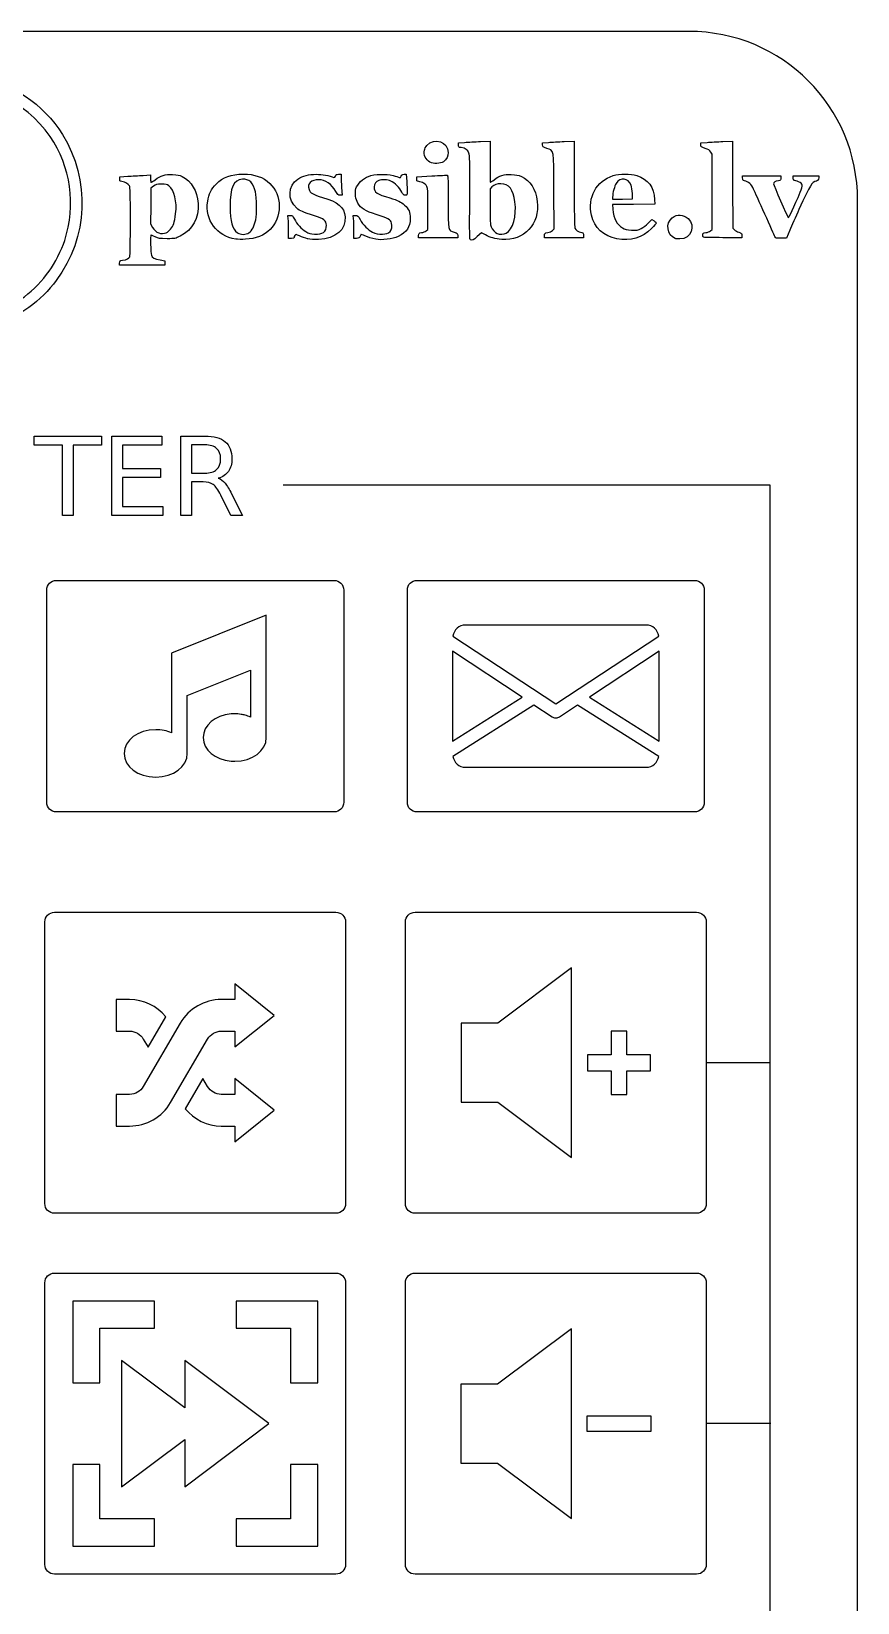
# Model space of a CAD drawing. Extents: x 2 to 90, y 39 to 186.
# Drawn here: x 46.7 to 89.6, y 104.6 to 186.1 of the extents above; entities that cross this region are included whole.
import ezdxf

# ---------------------------------------------------------------- set-up
doc = ezdxf.new("R2010")
doc.units = 0
doc.layers.add('Layer_1', color=7, linetype='CONTINUOUS')

msp = doc.modelspace()

# ---------------------------------------------------------------- linework, layer by layer
at = {"layer": 'Layer_1', "color": 7}
for points in [[(80.800235, 186.050464), (10.90011, 186.050464), (10.90011, 186.050464)], [(68.847378, 180.163484), (68.847378, 180.276106), (69.170442, 180.297806)], [(69.991215, 180.343079), (70.488926, 180.366653), (70.488926, 179.296194)], [(73.213741, 180.167863), (73.213288, 180.276363), (73.518896, 180.297829)], [(74.33967, 180.34279), (74.854836, 180.366286), (74.854836, 178.166075)], [(81.421463, 180.168121), (81.421009, 180.276847), (81.744073, 180.298391)], [(82.563856, 180.342962), (83.060567, 180.365989), (83.070307, 178.111169), (83.080046, 175.856358), (83.161068, 175.770088)], [(81.924941, 175.715323), (82.01472, 175.785965), (82.01472, 177.734151), (82.01472, 179.682337), (81.935713, 179.801016)], [(51.286083, 178.412324), (51.29683, 178.522627), (51.698481, 178.545264)], [(52.493059, 178.591474), (52.885978, 178.615047), (52.885978, 178.420426)], [(62.634393, 178.64485), (62.770317, 178.64485), (62.770493, 178.496415)], [(66.029702, 178.644842), (66.147498, 178.644842), (66.170252, 178.272678)], [(66.688666, 178.412269), (66.699413, 178.522572), (67.467796, 178.565894)], [(83.586387, 178.456535), (83.586387, 178.574996), (84.581791, 178.574996), (85.577194, 178.574996), (85.577194, 178.456637)], [(86.205866, 178.452781), (86.205866, 178.575027), (86.869474, 178.575027), (87.533074, 178.575027), (87.533074, 178.455489)], [(53.037644, 178.029833), (52.903433, 177.921224), (52.894701, 176.999496), (52.885969, 176.077768), (52.993002, 175.891686)], [(62.79333, 177.955046), (62.816, 177.562128), (62.709219, 177.562128)], [(70.584985, 177.989977), (70.488942, 177.898345), (70.488942, 176.97821)], [(73.724877, 175.730536), (73.80867, 175.814324), (73.799098, 177.768411)], [(76.846155, 177.465141), (76.845475, 177.350701), (77.360649, 177.36038), (77.875806, 177.370059), (77.869089, 177.648249), (77.869039, 177.648225)], [(67.170919, 175.710273), (67.25823, 175.776778), (67.268389, 176.824233)], [(79.020357, 177.33281), (79.028753, 177.090621), (77.932328, 177.08141), (76.835903, 177.072199), (76.857817, 176.836254)], [(89.550088, 47.300279), (89.550088, 177.300094)], [(60.023369, 176.33094), (60.001371, 176.514305), (60.124315, 176.514305)], [(63.411197, 176.330995), (63.389199, 176.51436), (63.514258, 176.51436)], [(78.695799, 176.11483), (78.879127, 176.308663), (78.997343, 176.228169)], [(57.988818, 175.614785), (57.98881, 175.614996)], [(60.18564, 175.326807), (60.045929, 175.326807), (60.045702, 175.737195)], [(61.03135, 175.307808), (61.03114, 175.307839)], [(63.569227, 175.326861), (63.433757, 175.326861), (63.43353, 175.737249)], [(68.812467, 175.477661), (68.812467, 175.361792), (67.7996, 175.361792), (66.786732, 175.361792), (66.786724, 175.480026)], [(70.249906, 175.501359), (70.037562, 175.614543), (69.8207, 175.41829)], [(75.343806, 175.480143), (75.343806, 175.361683), (74.330938, 175.361683), (73.318071, 175.361683), (73.318071, 175.479964), (73.317987, 175.480026)], [(77.059591, 175.310024), (77.059339, 175.309946)], [(83.551519, 175.479495), (83.551519, 175.361792), (82.561933, 175.361792)], [(86.029893, 175.745976), (85.866472, 175.344323), (85.581795, 175.334175)], [(53.386777, 174.207671), (53.619399, 174.167159), (53.619399, 174.048504), (53.619399, 173.929848), (52.449357, 173.929848), (51.279316, 173.929848), (51.279349, 174.048964)], [(55.609514, 162.70454), (55.003177, 162.70454), (55.003177, 160.96545), (54.44645, 160.96545), (54.44645, 165.08028), (55.703221, 165.08028)], [(55.003177, 164.62277), (55.003177, 163.16205), (55.703221, 163.16205)], [(55.703221, 164.62277), (55.003177, 164.62277)], [(57.086771, 162.08993), (57.651767, 160.96545), (57.053698, 160.96545), (56.527288, 162.02103)], [(48.000171, 157.600005), (62.399809, 157.600005)], [(66.699804, 157.600005), (81.099958, 157.600005)], [(47.499941, 146.099931), (47.499941, 157.100295)], [(62.900035, 157.100295), (62.900035, 146.099931)], [(66.200093, 146.099931), (66.200093, 157.100295)], [(81.600187, 157.100295), (81.600187, 146.099931)], [(58.88744, 155.79503), (53.970837, 153.8285), (53.970837, 149.69804)], [(58.88744, 149.45621), (58.88744, 155.79503)], [(68.561755, 154.714094), (73.899982, 151.197026), (79.238209, 154.714094)], [(78.588512, 155.284085), (69.211451, 155.284085)], [(54.79027, 148.63459), (54.79027, 151.63512), (58.068005, 152.94611), (58.068005, 150.51747)], [(73.71579, 150.516519), (72.768037, 151.141433), (68.563095, 148.481697)], [(75.031927, 151.140763), (74.084174, 150.516519)], [(79.236869, 148.481697), (75.031927, 151.140763)], [(69.211451, 147.916394), (78.588512, 147.916394)], [(62.399809, 145.60022), (48.000171, 145.60022)], [(81.099958, 145.60022), (66.699804, 145.60022)], [(47.899917, 140.40002), (62.500059, 140.40002)], [(66.600069, 140.40002), (81.200211, 140.40002)], [(47.400207, 125.300167), (47.400207, 139.899793)], [(62.999773, 139.899793), (62.999773, 125.300167)], [(66.09984, 125.300167), (66.09984, 139.899793)], [(81.699922, 139.899793), (81.699922, 125.300167)], [(59.29716, 135.05854), (57.248575, 136.697407), (57.248575, 135.877973), (56.551203, 135.877973)], [(51.800194, 135.877973), (51.102822, 135.877973), (51.102822, 134.239106), (51.800194, 134.239106)], [(52.508023, 133.83259), (52.752786, 133.41295), (53.669954, 134.985025)], [(54.427824, 134.658425), (52.508023, 131.367887)], [(56.551203, 134.239106), (57.248575, 134.239106), (57.248575, 133.419672), (59.29716, 135.05854)], [(53.923573, 130.542051), (55.843374, 133.83259)], [(55.843374, 131.367887), (55.598611, 131.787526), (54.681443, 130.215451)], [(56.551203, 129.322503), (57.248575, 129.322503), (57.248575, 128.503069), (59.29716, 130.141937), (57.248575, 131.780804), (57.248575, 130.961371)], [(51.800194, 130.961371), (51.102822, 130.961371), (51.102822, 129.322503), (51.800194, 129.322503)], [(57.248575, 130.961371), (56.551203, 130.961371)], [(62.500059, 124.799941), (47.899917, 124.799941)], [(81.200211, 124.799941), (66.600069, 124.799941)], [(47.899917, 121.699871), (62.500059, 121.699871)], [(66.600069, 121.699871), (81.200211, 121.699871)], [(47.400207, 106.600018), (47.400207, 121.20016)], [(62.999773, 121.20016), (62.999773, 106.600018)], [(66.09984, 106.600018), (66.09984, 121.20016)], [(81.699922, 121.20016), (81.699922, 106.600018)], [(62.500059, 106.100308), (47.899917, 106.100308)], [(81.200211, 106.100308), (66.600069, 106.100308)]]:
    msp.add_lwpolyline(points, dxfattribs=at)
for points in [[(67.370259, 179.274743)], [(53.701722, 175.61939)], [(57.300232, 175.289612)], [(64.568921, 175.27959)], [(69.476041, 175.24444)], [(71.324745, 175.587566)], [(80.093735, 175.317081)], [(81.549066, 175.385053)], [(85.261251, 175.418392)], [(46.85346, 165.08028), (50.334385, 165.08028), (50.334385, 164.61174), (48.873664, 164.61174), (48.873664, 160.96545), (48.314181, 160.96545), (48.314181, 164.61174), (46.85346, 164.61174)], [(50.874575, 165.08028), (53.476311, 165.08028), (53.476311, 164.61174), (51.431303, 164.61174), (51.431303, 163.39356), (53.390873, 163.39356), (53.390873, 162.92502), (51.431303, 162.92502), (51.431303, 161.43399), (53.525921, 161.43399), (53.525921, 160.96545), (50.874575, 160.96545)], [(56.397752, 162.89471)], [(48.000171, 157.600005)], [(66.699804, 157.600005)], [(78.588512, 155.284085)], [(72.154509, 151.545317), (68.541661, 153.925751), (68.541661, 149.261332)], [(79.258302, 153.925751), (75.645455, 151.545317), (79.258302, 149.261332)], [(47.899917, 140.40002)], [(66.600069, 140.40002)], [(74.719417, 137.516841), (70.895713, 134.648823), (68.983381, 134.648823), (68.983381, 130.551654), (70.895713, 130.551654), (74.719417, 127.683635)], [(52.508023, 133.83259)], [(77.587436, 134.239106), (76.768002, 134.239106), (76.768002, 133.009955), (75.538851, 133.009955), (75.538851, 132.190521), (76.768002, 132.190521), (76.768002, 130.961371), (77.587436, 130.961371), (77.587436, 132.190521), (78.816586, 132.190521), (78.816586, 133.009955), (77.587436, 133.009955)], [(47.899917, 121.699871)], [(66.600069, 121.699871)], [(48.845905, 116.018266), (50.257924, 116.018266), (50.257924, 118.842303), (53.081961, 118.842303), (53.081961, 120.254322), (48.845905, 120.254322)], [(57.318017, 118.842304), (60.142054, 118.842304), (60.142054, 116.018266), (61.554073, 116.018266), (61.554073, 120.254322), (57.318017, 120.254322)], [(74.705762, 118.816841), (70.882058, 115.948823), (68.969726, 115.948823), (68.969726, 111.851654), (70.882058, 111.851654), (74.705762, 108.983635)], [(51.375911, 117.177973), (51.375911, 110.622503), (54.653646, 113.080698), (54.653646, 110.622503), (59.024066, 113.900238), (54.653646, 117.177973), (54.653646, 114.719779)], [(75.525196, 114.309955), (78.830246, 114.309955), (78.830246, 113.490521), (75.525196, 113.490521)], [(50.257924, 111.78221), (48.845905, 111.78221), (48.845905, 107.546153), (53.081961, 107.546153), (53.081961, 108.958172), (50.257924, 108.958172)], [(60.142054, 108.958173), (57.318017, 108.958173), (57.318017, 107.546154), (61.554073, 107.546154), (61.554073, 111.78221), (60.142054, 111.78221)]]:
    msp.add_lwpolyline(points, close=True, dxfattribs=at)
at = {"layer": 'Layer_1', "color": 1}
for points in [[(59.768433, 162.55295), (84.991709, 162.55295), (84.991709, 95.40448), (81.650839, 95.40448)], [(84.997395, 132.60024), (81.701915, 132.60024)], [(85.058527, 113.90023), (81.707871, 113.90023)]]:
    msp.add_lwpolyline(points, dxfattribs=at)
at = {"layer": 'Layer_1', "color": 7}
for points in [[(89.550088, 177.300094), (89.550088, 182.147594), (85.647735, 186.050464), (80.800235, 186.050464)], [(47.675516, 180.607944), (46.386779, 182.475949), (44.125342, 183.493563), (41.908597, 183.202978)], [(43.769979, 183.751263), (45.67659, 183.402525), (47.323872, 182.297814), (48.313617, 180.704174)], [(48.430406, 175.222077), (49.028978, 177.040109), (48.746492, 179.055589), (47.675516, 180.607944)], [(48.313617, 180.704174), (49.778519, 178.345452), (49.653813, 175.385116), (47.995154, 173.143941)], [(67.083575, 179.902061), (67.096841, 179.962634), (67.157125, 180.068348), (67.217375, 180.137015)], [(67.217375, 180.137015), (67.596373, 180.568666), (68.323497, 180.333892), (68.323497, 179.779878)], [(68.990749, 180.027937), (68.857252, 180.049247), (68.847378, 180.058614), (68.847378, 180.163484)], [(69.389083, 179.749014), (69.323762, 179.919929), (69.222489, 179.990875), (68.990749, 180.027937)], [(69.170442, 180.297806), (69.348136, 180.309749), (69.717479, 180.330122), (69.991215, 180.343079)], [(73.429604, 179.989509), (73.227192, 180.055156), (73.214212, 180.06585), (73.213741, 180.167863)], [(73.799098, 177.768411), (73.788015, 180.031364), (73.815806, 179.86425), (73.429604, 179.989509)], [(73.518896, 180.297829), (73.686977, 180.309694), (74.056328, 180.329911), (74.33967, 180.34279)], [(81.639349, 179.989541), (81.434544, 180.055343), (81.421941, 180.065647), (81.421463, 180.168121)], [(81.935713, 179.801016), (81.874338, 179.893178), (81.80816, 179.935291), (81.639349, 179.989541)], [(81.744073, 180.298391), (81.921767, 180.310256), (82.290665, 180.330317), (82.563856, 180.342962)], [(67.370259, 179.274736), (67.153691, 179.392173), (67.030697, 179.661308), (67.083575, 179.902061)], [(68.069155, 179.295273), (67.925683, 179.188981), (67.548843, 179.177905), (67.370259, 179.274743)], [(68.323497, 179.779878), (68.323497, 179.579644), (68.241132, 179.422655), (68.069155, 179.295273)], [(69.435933, 177.426526), (69.4471, 179.396755), (69.44265, 179.608409), (69.389083, 179.749014)], [(70.488926, 179.296194), (70.488926, 178.707436), (70.497322, 178.225727), (70.507397, 178.225727)], [(51.390857, 178.277666), (51.28641, 178.299679), (51.276402, 178.312558), (51.286083, 178.412324)], [(51.698481, 178.545264), (51.919389, 178.557675), (52.276952, 178.578516), (52.493059, 178.591474)], [(52.885978, 178.420426), (52.885978, 178.313386), (52.898152, 178.225805), (52.913097, 178.225805)], [(52.913097, 178.225805), (52.928042, 178.225805), (53.022472, 178.287627), (53.12299, 178.363132)], [(53.12299, 178.363132), (53.416063, 178.58334), (53.647677, 178.654154), (54.021075, 178.637707)], [(54.021075, 178.637707), (54.277239, 178.626389), (54.370972, 178.606016), (54.527508, 178.527263)], [(54.527508, 178.527263), (55.009593, 178.284824), (55.302834, 177.790118), (55.35185, 177.136565)], [(56.288792, 178.140839), (56.642711, 178.494589), (57.077527, 178.654521), (57.688365, 178.655637)], [(57.64327, 178.390592), (57.19016, 178.357106), (57.008519, 177.950129), (57.008519, 176.968398)], [(58.321185, 177.736782), (58.22175, 178.201412), (57.998382, 178.416843), (57.64327, 178.390592)], [(57.688365, 178.655637), (58.283948, 178.656418), (58.716824, 178.505454), (59.063002, 178.175255)], [(60.467856, 176.886828), (59.974134, 177.309439), (60.003076, 178.052314), (60.526797, 178.399194)], [(60.526797, 178.399194), (60.77998, 178.566901), (61.081155, 178.644826), (61.476131, 178.644826)], [(61.603331, 178.365434), (61.2054, 178.365434), (61.004885, 178.165576), (61.10055, 177.864281)], [(61.476131, 178.644826), (61.779901, 178.644826), (62.161191, 178.579414), (62.393401, 178.487462)], [(62.493616, 177.754946), (62.272078, 178.147474), (61.954211, 178.365434), (61.603331, 178.365434)], [(62.393401, 178.487462), (62.437984, 178.469821), (62.458806, 178.486681), (62.475766, 178.554357)], [(62.475766, 178.554357), (62.495329, 178.632337), (62.517243, 178.64485), (62.634393, 178.64485)], [(62.770493, 178.496415), (62.770594, 178.414767), (62.78082, 178.171157), (62.79333, 177.955046)], [(63.53775, 177.911436), (63.596355, 178.131511), (63.907085, 178.432408), (64.187203, 178.540354)], [(64.187203, 178.540354), (64.491333, 178.657549), (65.100014, 178.677798), (65.459575, 178.582661)], [(64.714257, 178.332611), (64.561793, 178.274614), (64.481611, 178.156849), (64.481611, 177.990851)], [(65.34596, 178.296549), (65.185528, 178.369376), (64.859811, 178.387985), (64.714257, 178.332611)], [(65.459575, 178.582661), (65.603643, 178.544569), (65.748811, 178.502066), (65.78216, 178.48825)], [(65.78216, 178.48825), (65.827415, 178.469516), (65.851596, 178.485909), (65.877338, 178.553975)], [(65.877338, 178.553975), (65.905129, 178.627037), (65.934935, 178.644842), (66.029702, 178.644842)], [(66.793449, 178.277034), (66.689095, 178.299593), (66.678994, 178.312628), (66.688666, 178.412269)], [(67.467796, 178.565894), (67.890403, 178.589702), (68.255825, 178.601957), (68.279838, 178.593214)], [(68.279838, 178.593214), (68.313758, 178.580803), (68.323497, 178.274326), (68.323497, 177.221765)], [(70.507397, 178.225727), (70.517556, 178.225727), (70.603985, 178.28747), (70.699423, 178.362898)], [(70.699423, 178.362898), (70.974596, 178.580413), (71.213287, 178.654154), (71.589095, 178.63777)], [(71.589095, 178.63777), (71.838844, 178.62692), (71.946499, 178.604283), (72.112993, 178.527786)], [(72.112993, 178.527786), (72.582761, 178.311957), (72.855868, 177.885544), (72.936571, 177.241896)], [(75.745641, 176.522392), (75.528746, 177.442372), (75.999933, 178.298461), (76.877976, 178.579695)], [(76.877976, 178.579695), (77.194659, 178.681123), (77.780082, 178.681224), (78.099863, 178.579906)], [(77.805397, 178.075083), (77.657752, 178.461672), (77.258024, 178.513291), (77.02667, 178.175653)], [(78.099863, 178.579906), (78.688931, 178.393262), (78.998872, 177.973343), (79.020357, 177.33281)], [(83.68243, 178.314705), (83.601156, 178.334531), (83.586387, 178.356231), (83.586387, 178.456535)], [(85.577194, 178.456637), (85.577194, 178.347629), (85.566951, 178.33635), (85.446862, 178.31383)], [(86.260525, 178.330543), (86.221315, 178.330543), (86.205866, 178.365122), (86.205866, 178.452781)], [(86.488008, 178.256154), (86.392947, 178.297056), (86.290583, 178.330543), (86.260525, 178.330543)], [(87.533074, 178.455489), (87.533074, 178.351657), (87.518213, 178.331003), (87.419567, 178.298242)], [(51.787294, 178.048146), (51.734147, 178.150971), (51.586586, 178.23639), (51.390857, 178.277666)], [(51.838174, 176.204026), (51.838174, 177.664048), (51.829778, 177.965904), (51.787294, 178.048146)], [(53.442023, 178.138435), (53.191796, 178.138435), (53.161964, 178.130473), (53.037644, 178.029833)], [(53.837721, 178.042682), (53.725869, 178.127999), (53.68273, 178.138435), (53.442023, 178.138435)], [(54.185419, 176.589631), (54.262411, 177.241537), (54.122701, 177.825315), (53.837721, 178.042682)], [(55.846253, 177.247462), (55.900743, 177.621358), (56.029883, 177.882055), (56.288792, 178.140839)], [(58.33932, 176.287329), (58.398597, 176.596953), (58.388269, 177.423497), (58.321185, 177.736782)], [(59.063002, 178.175255), (59.398811, 177.854945), (59.556934, 177.47418), (59.556934, 176.985859)], [(61.10055, 177.864281), (61.158063, 177.68325), (61.312139, 177.592461), (61.806163, 177.448585)], [(62.709219, 177.562128), (62.616165, 177.562128), (62.58845, 177.58695), (62.493616, 177.754946)], [(63.631895, 177.150553), (63.51226, 177.34405), (63.472412, 177.666093), (63.53775, 177.911436)], [(64.481611, 177.990851), (64.481611, 177.708376), (64.601557, 177.623715), (65.292628, 177.418408)], [(65.90947, 177.728016), (65.808264, 177.937366), (65.539178, 178.208843), (65.34596, 178.296549)], [(66.091345, 177.56212), (66.004597, 177.56212), (65.977906, 177.586474), (65.90947, 177.728016)], [(66.193005, 177.731318), (66.193005, 177.567756), (66.189647, 177.56212), (66.091345, 177.56212)], [(66.170252, 178.272678), (66.182762, 178.067988), (66.193005, 177.824378), (66.193005, 177.731318)], [(67.042552, 178.18445), (66.969087, 178.221683), (66.856966, 178.263319), (66.793449, 178.277034)], [(67.268389, 176.824233), (67.279976, 178.016907), (67.271748, 178.068581), (67.042552, 178.18445)], [(71.051772, 178.155896), (70.839243, 178.155896), (70.711211, 178.110389), (70.584985, 177.989977)], [(71.781852, 177.223045), (71.706035, 177.846234), (71.463725, 178.155896), (71.051772, 178.155896)], [(74.854836, 178.166075), (74.854836, 176.693869), (74.867178, 175.930403), (74.892198, 175.858691)], [(77.02667, 178.175653), (76.94674, 178.058949), (76.84723, 177.667412), (76.846155, 177.465141)], [(77.869039, 177.648225), (77.864841, 177.804114), (77.837218, 177.991772), (77.805397, 178.075083)], [(84.152156, 177.882414), (84.043251, 178.12447), (83.891937, 178.263717), (83.68243, 178.314705)], [(84.741182, 176.581084), (84.474867, 177.168686), (84.209812, 177.754282), (84.152156, 177.882414)], [(85.446862, 178.31383), (85.266742, 178.280032), (85.193007, 178.234688), (85.193007, 178.157676)], [(85.193007, 178.157676), (85.193007, 178.090078), (85.905892, 176.451079), (85.957905, 176.399061)], [(85.957905, 176.399061), (85.984605, 176.372365), (86.265302, 176.974541), (86.575008, 177.722708)], [(86.575008, 177.722708), (86.729495, 178.095917), (86.719613, 178.156521), (86.488008, 178.256154)], [(87.419567, 178.298242), (87.1573, 178.211099), (87.13212, 178.170439), (86.509409, 176.828698)], [(55.35185, 177.136565), (55.407936, 176.388718), (55.061364, 175.752783), (54.426714, 175.439054)], [(57.300232, 175.289612), (56.305047, 175.448116), (55.702285, 176.259759), (55.846253, 177.247462)], [(57.008519, 176.968398), (57.008519, 176.196299), (57.120766, 175.7963), (57.387929, 175.616346)], [(59.556934, 176.985859), (59.556934, 176.00601), (58.865443, 175.33071), (57.807791, 175.277669)], [(61.377603, 176.497297), (60.785211, 176.682746), (60.627264, 176.750375), (60.467856, 176.886828)], [(61.806163, 177.448585), (62.609767, 177.214545), (62.925736, 176.942678), (62.970235, 176.447004)], [(64.58641, 176.56228), (64.014974, 176.742772), (63.803377, 176.873175), (63.631895, 177.150553)], [(65.292628, 177.418408), (65.711768, 177.293898), (65.869723, 177.217347), (66.0574, 177.04779)], [(66.0574, 177.04779), (66.281029, 176.845762), (66.348979, 176.68476), (66.348895, 176.357121)], [(68.323497, 177.221765), (68.323497, 175.676536), (68.30914, 175.75219), (68.621306, 175.653782)], [(69.476067, 175.244464), (69.430056, 175.257031), (69.425187, 175.522286), (69.435933, 177.426526)], [(70.488942, 176.97821), (70.488942, 176.225359), (70.49885, 176.034454), (70.543181, 175.92821)], [(72.936571, 177.241896), (73.082763, 176.07602), (72.249177, 175.182751), (71.098723, 175.272463)], [(71.324745, 175.58755), (71.672485, 175.767372), (71.872034, 176.481342), (71.781852, 177.223045)], [(76.857817, 176.836254), (76.903743, 176.34165), (77.059726, 176.037834), (77.35708, 175.86357)], [(86.509409, 176.828698), (86.335569, 176.454115), (86.119781, 175.966887), (86.029893, 175.745976)], [(51.806185, 174.374106), (51.823985, 174.42094), (51.838174, 175.231592), (51.838174, 176.204026)], [(52.993002, 175.891686), (53.153442, 175.612732), (53.430773, 175.506175), (53.701722, 175.61939)], [(53.701747, 175.61939), (53.84956, 175.681134), (54.021704, 175.890672), (54.091098, 176.093278)], [(54.091098, 176.093278), (54.121072, 176.180796), (54.163556, 176.404158), (54.185419, 176.589631)], [(57.98881, 175.614996), (58.13381, 175.711014), (58.284259, 175.999593), (58.33932, 176.287329)], [(60.045702, 175.737195), (60.045526, 175.962906), (60.035459, 176.23009), (60.023369, 176.33094)], [(60.124315, 176.514305), (60.237972, 176.514305), (60.254454, 176.500099), (60.342528, 176.326015)], [(60.342528, 176.326015), (60.473624, 176.066895), (60.698815, 175.820904), (60.934409, 175.67944)], [(62.001926, 176.001997), (62.001926, 176.241869), (61.877043, 176.340947), (61.377603, 176.497297)], [(61.387024, 175.544221), (61.809354, 175.517135), (62.001926, 175.660488), (62.001926, 176.001997)], [(62.970235, 176.447004), (63.030687, 175.773812), (62.489578, 175.309681), (61.600804, 175.272369)], [(63.43353, 175.737249), (63.433354, 175.962961), (63.423287, 176.230144), (63.411197, 176.330995)], [(63.514258, 176.51436), (63.631929, 176.51436), (63.646135, 176.501559), (63.754873, 176.297055)], [(63.754873, 176.297055), (63.89622, 176.031246), (64.164332, 175.757552), (64.395912, 175.642667)], [(65.38459, 176.115165), (65.337236, 176.286806), (65.180322, 176.374684), (64.58641, 176.56228)], [(65.301301, 175.674905), (65.385774, 175.768246), (65.424253, 175.971578), (65.38459, 176.115165)], [(66.348895, 176.357121), (66.348794, 175.900796), (66.170638, 175.636852), (65.721499, 175.427532)], [(70.543181, 175.92821), (70.604388, 175.781703), (70.751126, 175.61345), (70.855666, 175.569925)], [(77.059339, 175.309946), (76.382491, 175.432505), (75.896955, 175.880618), (75.745641, 176.522392)], [(78.324962, 175.829248), (78.428225, 175.879751), (78.594853, 176.008086), (78.695799, 176.11483)], [(79.115803, 176.120786), (79.115803, 176.105955), (79.000878, 175.97684), (78.860118, 175.833775)], [(78.997343, 176.228169), (79.062329, 176.183911), (79.115669, 176.13557), (79.115803, 176.120786)], [(80.093735, 175.317104), (79.663227, 175.478871), (79.572826, 176.117023), (79.940675, 176.397594)], [(79.940675, 176.397594), (80.194765, 176.591395), (80.512698, 176.574027), (80.757368, 176.352945)], [(80.757368, 176.352945), (81.179623, 175.971469), (80.908489, 175.286958), (80.33822, 175.294756)], [(85.261259, 175.418361), (85.241528, 175.470269), (85.007488, 175.993489), (84.741182, 176.581084)], [(47.630857, 173.632925), (47.911219, 174.022323), (48.270511, 174.736441), (48.430406, 175.222077)], [(52.89921, 175.501539), (52.866885, 175.501539), (52.889974, 174.557533), (52.92465, 174.457893)], [(53.117499, 175.405489), (53.004723, 175.458334), (52.906489, 175.501539), (52.89921, 175.501539)], [(53.743534, 175.309447), (53.357265, 175.309447), (53.305638, 175.317331), (53.117499, 175.405489)], [(54.426714, 175.439054), (54.168056, 175.311195), (54.158829, 175.309447), (53.743534, 175.309447)], [(57.807791, 175.277669), (57.626847, 175.268615), (57.398449, 175.273767), (57.300232, 175.289612)], [(57.387929, 175.616346), (57.550611, 175.506769), (57.824449, 175.506152), (57.988818, 175.614785)], [(60.325342, 175.372549), (60.325342, 175.342496), (60.277484, 175.326807), (60.18564, 175.326807)], [(60.369757, 175.479035), (60.345324, 175.445626), (60.325342, 175.397691), (60.325342, 175.372549)], [(60.612798, 175.448905), (60.426413, 175.534237), (60.41146, 175.536087), (60.369757, 175.479035)], [(61.03114, 175.307839), (60.910278, 175.335393), (60.72203, 175.398893), (60.612798, 175.448905)], [(60.934409, 175.67944), (61.09814, 175.581126), (61.176417, 175.55774), (61.387024, 175.544221)], [(61.600804, 175.272369), (61.371768, 175.262768), (61.17525, 175.274711), (61.03135, 175.307808)], [(63.748097, 175.431638), (63.710399, 175.340685), (63.686806, 175.326861), (63.569227, 175.326861)], [(63.800404, 175.536415), (63.795367, 175.536415), (63.772026, 175.489268), (63.748097, 175.431638)], [(63.99699, 175.454813), (63.893752, 175.499697), (63.805283, 175.536415), (63.800404, 175.536415)], [(64.568896, 175.27966), (64.350833, 175.325089), (64.163358, 175.382493), (63.99699, 175.454813)], [(64.395912, 175.642667), (64.698884, 175.492359), (65.150667, 175.508439), (65.301301, 175.674905)], [(65.721499, 175.427532), (65.422633, 175.288246), (64.868728, 175.217151), (64.568921, 175.27959)], [(66.786724, 175.480026), (66.786724, 175.592328), (66.794281, 175.599446), (66.935166, 175.621022)], [(66.935166, 175.621022), (67.016776, 175.633511), (67.122894, 175.67371), (67.170919, 175.710273)], [(68.621306, 175.653782), (68.802375, 175.596722), (68.812467, 175.587433), (68.812467, 175.477661)], [(69.8207, 175.41829), (69.609295, 175.226979), (69.584997, 175.214724), (69.476041, 175.24444)], [(71.098723, 175.272463), (70.736836, 175.30072), (70.51335, 175.360949), (70.249906, 175.501359)], [(70.855666, 175.569925), (70.968483, 175.522934), (71.217956, 175.532301), (71.324745, 175.587566)], [(73.317987, 175.480026), (73.317987, 175.593904), (73.323864, 175.599204), (73.479544, 175.622528)], [(73.479544, 175.622528), (73.579424, 175.637515), (73.673082, 175.67873), (73.724877, 175.730536)], [(74.892198, 175.858691), (74.929477, 175.751745), (75.049658, 175.671923), (75.247763, 175.622544)], [(75.247763, 175.622544), (75.328953, 175.602327), (75.343806, 175.580236), (75.343806, 175.480143)], [(78.860118, 175.833775), (78.375598, 175.341341), (77.804347, 175.175164), (77.059591, 175.310024)], [(77.35708, 175.86357), (77.494885, 175.782812), (77.572624, 175.764499), (77.829737, 175.752205)], [(77.829737, 175.752205), (78.107714, 175.738935), (78.155579, 175.746741), (78.324962, 175.829248)], [(80.33822, 175.294756), (80.232564, 175.296317), (80.12255, 175.306231), (80.093735, 175.317081)], [(81.52575, 175.503311), (81.52575, 175.588893), (81.541115, 175.600602), (81.680456, 175.621498)], [(81.549007, 175.38503), (81.536161, 175.397831), (81.52575, 175.451067), (81.52575, 175.503311)], [(82.561933, 175.361792), (82.017659, 175.361792), (81.56187, 175.372252), (81.549066, 175.385053)], [(81.680456, 175.621498), (81.76555, 175.634221), (81.875564, 175.67645), (81.924941, 175.715323)], [(83.161068, 175.770088), (83.205651, 175.722629), (83.311735, 175.664336), (83.396821, 175.640513)], [(83.396821, 175.640513), (83.540629, 175.600235), (83.551519, 175.588916), (83.551519, 175.479495)], [(85.581795, 175.334175), (85.300779, 175.324184), (85.296665, 175.325199), (85.261251, 175.418392)], [(51.427783, 174.190803), (51.65509, 174.225538), (51.771048, 174.281677), (51.806185, 174.374106)], [(52.92465, 174.457893), (52.972255, 174.321307), (53.085124, 174.260204), (53.386777, 174.207671)], [(44.755626, 171.4365), (45.882033, 171.837787), (46.896143, 172.612477), (47.630857, 173.632925)], [(51.279349, 174.048964), (51.279349, 174.162327), (51.286906, 174.169243), (51.427783, 174.190803)], [(47.995154, 173.143941), (47.21118, 172.084652), (46.066117, 171.254556), (44.79884, 170.826815)], [(55.703221, 165.08028), (56.173591, 165.08028), (56.524531, 164.98198), (56.756042, 164.78538)], [(56.309557, 164.43811), (56.173591, 164.561217), (55.971479, 164.62277), (55.703221, 164.62277)], [(56.756042, 164.78538), (56.987552, 164.58878), (57.103307, 164.29204), (57.103307, 163.89516)], [(56.516263, 163.89516), (56.516263, 164.13586), (56.447361, 164.316843), (56.309557, 164.43811)], [(56.309557, 163.3467), (56.447361, 163.471647), (56.516263, 163.654467), (56.516263, 163.89516)], [(57.103307, 163.89516), (57.103307, 163.636093), (57.042673, 163.42112), (56.921406, 163.25024)], [(55.703221, 163.16205), (55.971479, 163.16205), (56.173591, 163.2236), (56.309557, 163.3467)], [(56.921406, 163.25024), (56.801976, 163.079367), (56.627425, 162.960857), (56.397752, 162.89471)], [(56.397752, 162.89471), (56.517182, 162.85431), (56.632937, 162.767953), (56.745018, 162.63564)], [(56.130413, 162.56949), (56.003633, 162.659523), (55.83, 162.70454), (55.609514, 162.70454)], [(56.527288, 162.02103), (56.391321, 162.296637), (56.25903, 162.479457), (56.130413, 162.56949)], [(56.745018, 162.63564), (56.858935, 162.503347), (56.972853, 162.321443), (57.086771, 162.08993)], [(47.499941, 157.100295), (47.499941, 157.377292), (47.72317, 157.600005), (48.000171, 157.600005)], [(62.399809, 157.600005), (62.676809, 157.600005), (62.900035, 157.377292), (62.900035, 157.100295)], [(66.200093, 157.100295), (66.200093, 157.377292), (66.422804, 157.600005), (66.699804, 157.600005)], [(81.099958, 157.600005), (81.376958, 157.600005), (81.600187, 157.377292), (81.600187, 157.100295)], [(69.211451, 155.284085), (68.877226, 155.284085), (68.611989, 155.034923), (68.561755, 154.714094)], [(79.238209, 154.714094), (79.187974, 155.034923), (78.922737, 155.284085), (78.588512, 155.284085)], [(57.057402, 150.67631), (56.231684, 150.60731), (55.609736, 150.09611), (55.609736, 149.45537)], [(57.067622, 150.67699), (57.064222, 150.6767), (57.060822, 150.67641), (57.057402, 150.67631)], [(57.144282, 150.68099), (57.118572, 150.67899), (57.092972, 150.67799), (57.067622, 150.67699)], [(57.157882, 150.68167), (57.153282, 150.68147), (57.148782, 150.6811), (57.144282, 150.68099)], [(57.248572, 150.68367), (57.218102, 150.68367), (57.187882, 150.68309), (57.157882, 150.68167)], [(57.415767, 150.67667), (57.360977, 150.68067), (57.305229, 150.68367), (57.248572, 150.68367)], [(57.5772, 150.65787), (57.5244, 150.66587), (57.470559, 150.67237), (57.415767, 150.67667)], [(57.782696, 150.61507), (57.716156, 150.63247), (57.647587, 150.64687), (57.5772, 150.65787)], [(53.151402, 149.86374), (52.232314, 149.86374), (51.512537, 149.32396), (51.512537, 148.63459)], [(53.970837, 149.69804), (53.730234, 149.80078), (53.453571, 149.86374), (53.151402, 149.86374)], [(58.068005, 150.51747), (57.977785, 150.55597), (57.882509, 150.58897), (57.782696, 150.61507)], [(73.899982, 150.461596), (73.835682, 150.461596), (73.772052, 150.479681), (73.71579, 150.516519)], [(74.084174, 150.516519), (74.027912, 150.479681), (73.964282, 150.461596), (73.899982, 150.461596)], [(55.609736, 149.45537), (55.609736, 148.81463), (56.231684, 148.3034), (57.057402, 148.23444)], [(57.248572, 148.22707), (58.16766, 148.22707), (58.88744, 148.76684), (58.88744, 149.45621)], [(51.512537, 148.63459), (51.512537, 147.94522), (52.232314, 147.40544), (53.151402, 147.40544)], [(53.151402, 147.40544), (54.070492, 147.40544), (54.79027, 147.94522), (54.79027, 148.63459)], [(57.057402, 148.23444), (57.060802, 148.23415), (57.064202, 148.23376), (57.067622, 148.23376)], [(57.067622, 148.23376), (57.092992, 148.23176), (57.118552, 148.23076), (57.144282, 148.22976)], [(57.144282, 148.22976), (57.148782, 148.22955), (57.153282, 148.22919), (57.157882, 148.22907)], [(57.157882, 148.22907), (57.187882, 148.22707), (57.218102, 148.22707), (57.248572, 148.22707)], [(68.563095, 148.481697), (68.614668, 148.163546), (68.878566, 147.916394), (69.211451, 147.916394)], [(78.588512, 147.916394), (78.921398, 147.916394), (79.185295, 148.163546), (79.236869, 148.481697)], [(48.000171, 145.60022), (47.72317, 145.60022), (47.499941, 145.82293), (47.499941, 146.099931)], [(62.900035, 146.099931), (62.900035, 145.82293), (62.676809, 145.60022), (62.399809, 145.60022)], [(66.699804, 145.60022), (66.422804, 145.60022), (66.200093, 145.82293), (66.200093, 146.099931)], [(81.600187, 146.099931), (81.600187, 145.82293), (81.376958, 145.60022), (81.099958, 145.60022)], [(47.400207, 139.899793), (47.400207, 140.176794), (47.622917, 140.40002), (47.899917, 140.40002)], [(62.500059, 140.40002), (62.77706, 140.40002), (62.999773, 140.176794), (62.999773, 139.899793)], [(66.09984, 139.899793), (66.09984, 140.176794), (66.323069, 140.40002), (66.600069, 140.40002)], [(81.200211, 140.40002), (81.477211, 140.40002), (81.699922, 140.176794), (81.699922, 139.899793)], [(53.669954, 134.985025), (53.207529, 135.535582), (52.531283, 135.877973), (51.800194, 135.877973)], [(56.551203, 135.877973), (55.680128, 135.877973), (54.866669, 135.41064), (54.427824, 134.658425)], [(51.800194, 134.239106), (52.09073, 134.239106), (52.361634, 134.083435), (52.508023, 133.83259)], [(55.843374, 133.83259), (55.989763, 134.083435), (56.260667, 134.239106), (56.551203, 134.239106)], [(52.508023, 131.367887), (52.361634, 131.117042), (52.09073, 130.961371), (51.800194, 130.961371)], [(56.551203, 130.961371), (56.260667, 130.961371), (55.989763, 131.117042), (55.843374, 131.367887)], [(51.800194, 129.322503), (52.671269, 129.322503), (53.484728, 129.789837), (53.923573, 130.542051)], [(54.681443, 130.215451), (55.143868, 129.664894), (55.820114, 129.322503), (56.551203, 129.322503)], [(47.899917, 124.799941), (47.622917, 124.799941), (47.400207, 125.023167), (47.400207, 125.300167)], [(62.999773, 125.300167), (62.999773, 125.023167), (62.77706, 124.799941), (62.500059, 124.799941)], [(66.600069, 124.799941), (66.323069, 124.799941), (66.09984, 125.023167), (66.09984, 125.300167)], [(81.699922, 125.300167), (81.699922, 125.023167), (81.477211, 124.799941), (81.200211, 124.799941)], [(47.400207, 121.20016), (47.400207, 121.47716), (47.622917, 121.699871), (47.899917, 121.699871)], [(62.500059, 121.699871), (62.77706, 121.699871), (62.999773, 121.47716), (62.999773, 121.20016)], [(66.09984, 121.20016), (66.09984, 121.47716), (66.323069, 121.699871), (66.600069, 121.699871)], [(81.200211, 121.699871), (81.477211, 121.699871), (81.699922, 121.47716), (81.699922, 121.20016)], [(47.899917, 106.100308), (47.622917, 106.100308), (47.400207, 106.323018), (47.400207, 106.600018)], [(62.999773, 106.600018), (62.999773, 106.323018), (62.77706, 106.100308), (62.500059, 106.100308)], [(66.600069, 106.100308), (66.323069, 106.100308), (66.09984, 106.323018), (66.09984, 106.600018)], [(81.699922, 106.600018), (81.699922, 106.323018), (81.477211, 106.100308), (81.200211, 106.100308)]]:
    msp.add_open_spline(points, degree=3, dxfattribs=at)

doc.saveas('drawing.dxf')
